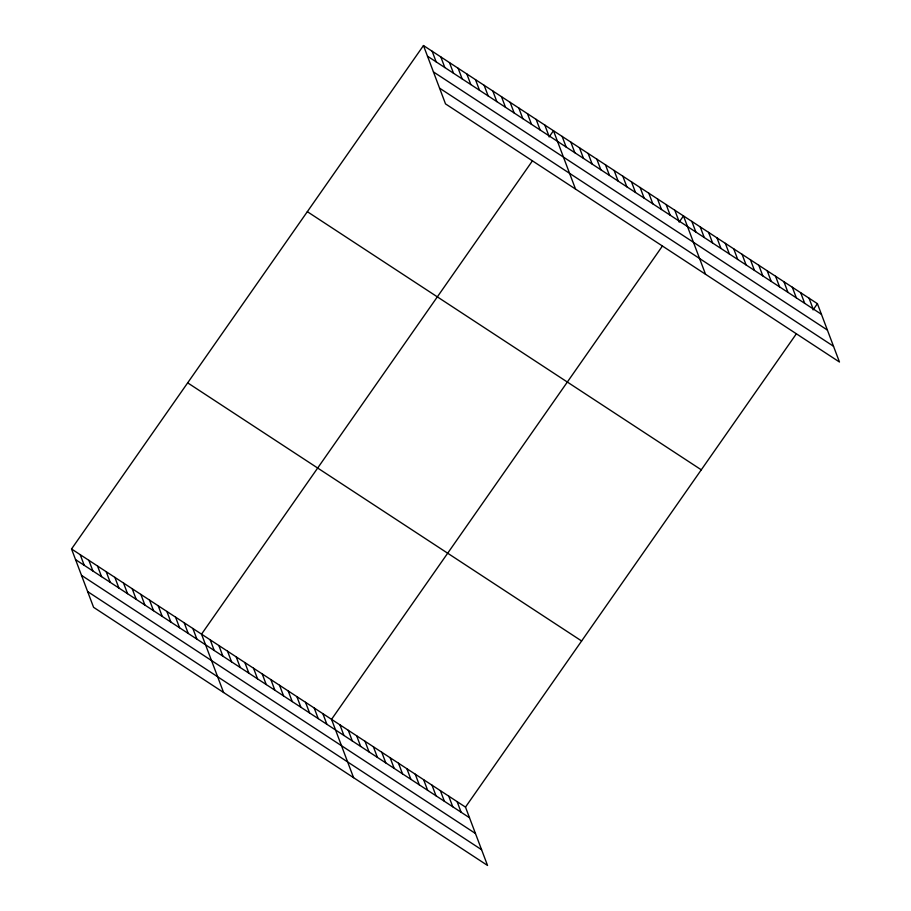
<?xml version="1.0" encoding="UTF-8"?>
<svg xmlns="http://www.w3.org/2000/svg" width="911" height="911" viewBox="0 0 911 911"><rect width="100%" height="100%" fill="white"/><g stroke="black" fill="none" stroke-linecap="round" stroke-linejoin="round"><path stroke-width="1.37" d="M71.536 548.98L465.487 807.112L487.533 865.45L93.582 607.318L71.536 548.98L423.467 45.55L817.418 303.682L839.464 362.02L445.513 103.888L423.467 45.55M532.423 160.848L201.536 634.158L223.582 692.508M549.117 136.957L553.478 130.728L575.524 189.078M662.422 246.027L331.536 719.348L353.582 777.687M679.128 222.147L683.478 215.918L705.524 274.257M465.487 807.112L796.373 333.79M813.067 309.911L817.418 303.682M427.487 56.186L821.437 314.306M433.442 71.923L827.393 330.055M439.569 88.151L833.519 346.271M307.337 211.682L701.276 469.814M187.677 382.848L581.617 640.98M75.545 559.616L469.495 817.736M81.5 575.353L475.451 833.485M87.627 591.581L481.577 849.701M809.048 298.193L813.067 308.818M800.678 292.704L804.698 303.34M792.308 287.216L796.328 297.851M783.938 281.738L787.947 292.363M775.568 276.249L779.577 286.885M767.187 270.761L771.207 281.397M758.817 265.283L762.837 275.908M750.448 259.794L754.467 270.43M742.078 254.306L746.098 264.942M733.708 248.828L737.728 259.453M725.338 243.339L729.358 253.975M716.968 237.851L720.977 248.487M708.587 232.373L712.607 242.998M700.217 226.885L704.237 237.52M691.848 221.396L695.867 232.032M674.812 210.236L678.832 220.861M666.146 204.554L670.166 215.19M657.48 198.883L661.5 209.507M648.814 193.2L652.823 203.825M640.148 187.518L644.157 198.154M631.482 181.836L635.491 192.472M622.805 176.165L626.825 186.789M614.139 170.482L618.159 181.118M605.473 164.8L609.493 175.436M596.807 159.129L600.827 169.753M588.142 153.447L592.161 164.082M579.476 147.764L583.495 158.4M570.81 142.093L574.83 152.718M562.144 136.411L566.164 147.047M544.812 125.058L548.821 135.682M536.146 119.375L540.155 130.011M527.48 113.693L531.489 124.329M518.803 108.022L522.823 118.646M510.137 102.339L514.157 112.964M501.471 96.657L505.491 107.293M492.805 90.975L496.825 101.611M484.14 85.304L488.159 95.928M475.474 79.621L479.493 90.257M466.808 73.939L470.828 84.575M458.142 68.268L462.162 78.893M449.476 62.586L453.496 73.222M440.81 56.903L444.819 67.539M432.144 51.232L436.153 61.857M457.106 801.623L461.125 812.248M448.736 796.134L452.756 806.77M440.366 790.646L444.386 801.281M431.996 785.168L436.016 795.793M423.626 779.679L427.646 790.315M415.257 774.191L419.265 784.827M406.887 768.713L410.895 779.338M398.506 763.224L402.525 773.86M390.136 757.736L394.156 768.372M381.766 752.258L385.786 762.883M373.396 746.769L377.416 757.405M365.026 741.281L369.046 751.917M356.656 735.803L360.665 746.428M348.287 730.315L352.295 740.95M339.905 724.826L343.925 735.462M322.87 713.666L326.89 724.291M314.204 707.984L318.224 718.62M305.538 702.301L309.558 712.937M296.872 696.63L300.892 707.255M288.206 690.948L292.226 701.584M279.54 685.266L283.56 695.902M270.874 679.595L274.883 690.219M262.209 673.912L266.217 684.548M253.543 668.23L257.551 678.866M244.865 662.559L248.885 673.183M236.2 656.877L240.219 667.512M227.534 651.194L231.553 661.83M218.868 645.523L222.888 656.148M210.202 639.841L214.222 650.477M192.87 628.488L196.89 639.112M184.204 622.805L188.224 633.43M175.538 617.123L179.558 627.759M166.872 611.452L170.881 622.076M158.207 605.769L162.215 616.394M149.529 600.087L153.549 610.723M140.863 594.405L144.883 605.041M132.197 588.734L136.217 599.358M123.532 583.051L127.551 593.687M114.866 577.369L118.885 588.005M106.2 571.698L110.22 582.323M97.534 566.016L101.554 576.652M88.868 560.333L92.888 570.969M80.202 554.662L84.222 565.287"/></g></svg>
